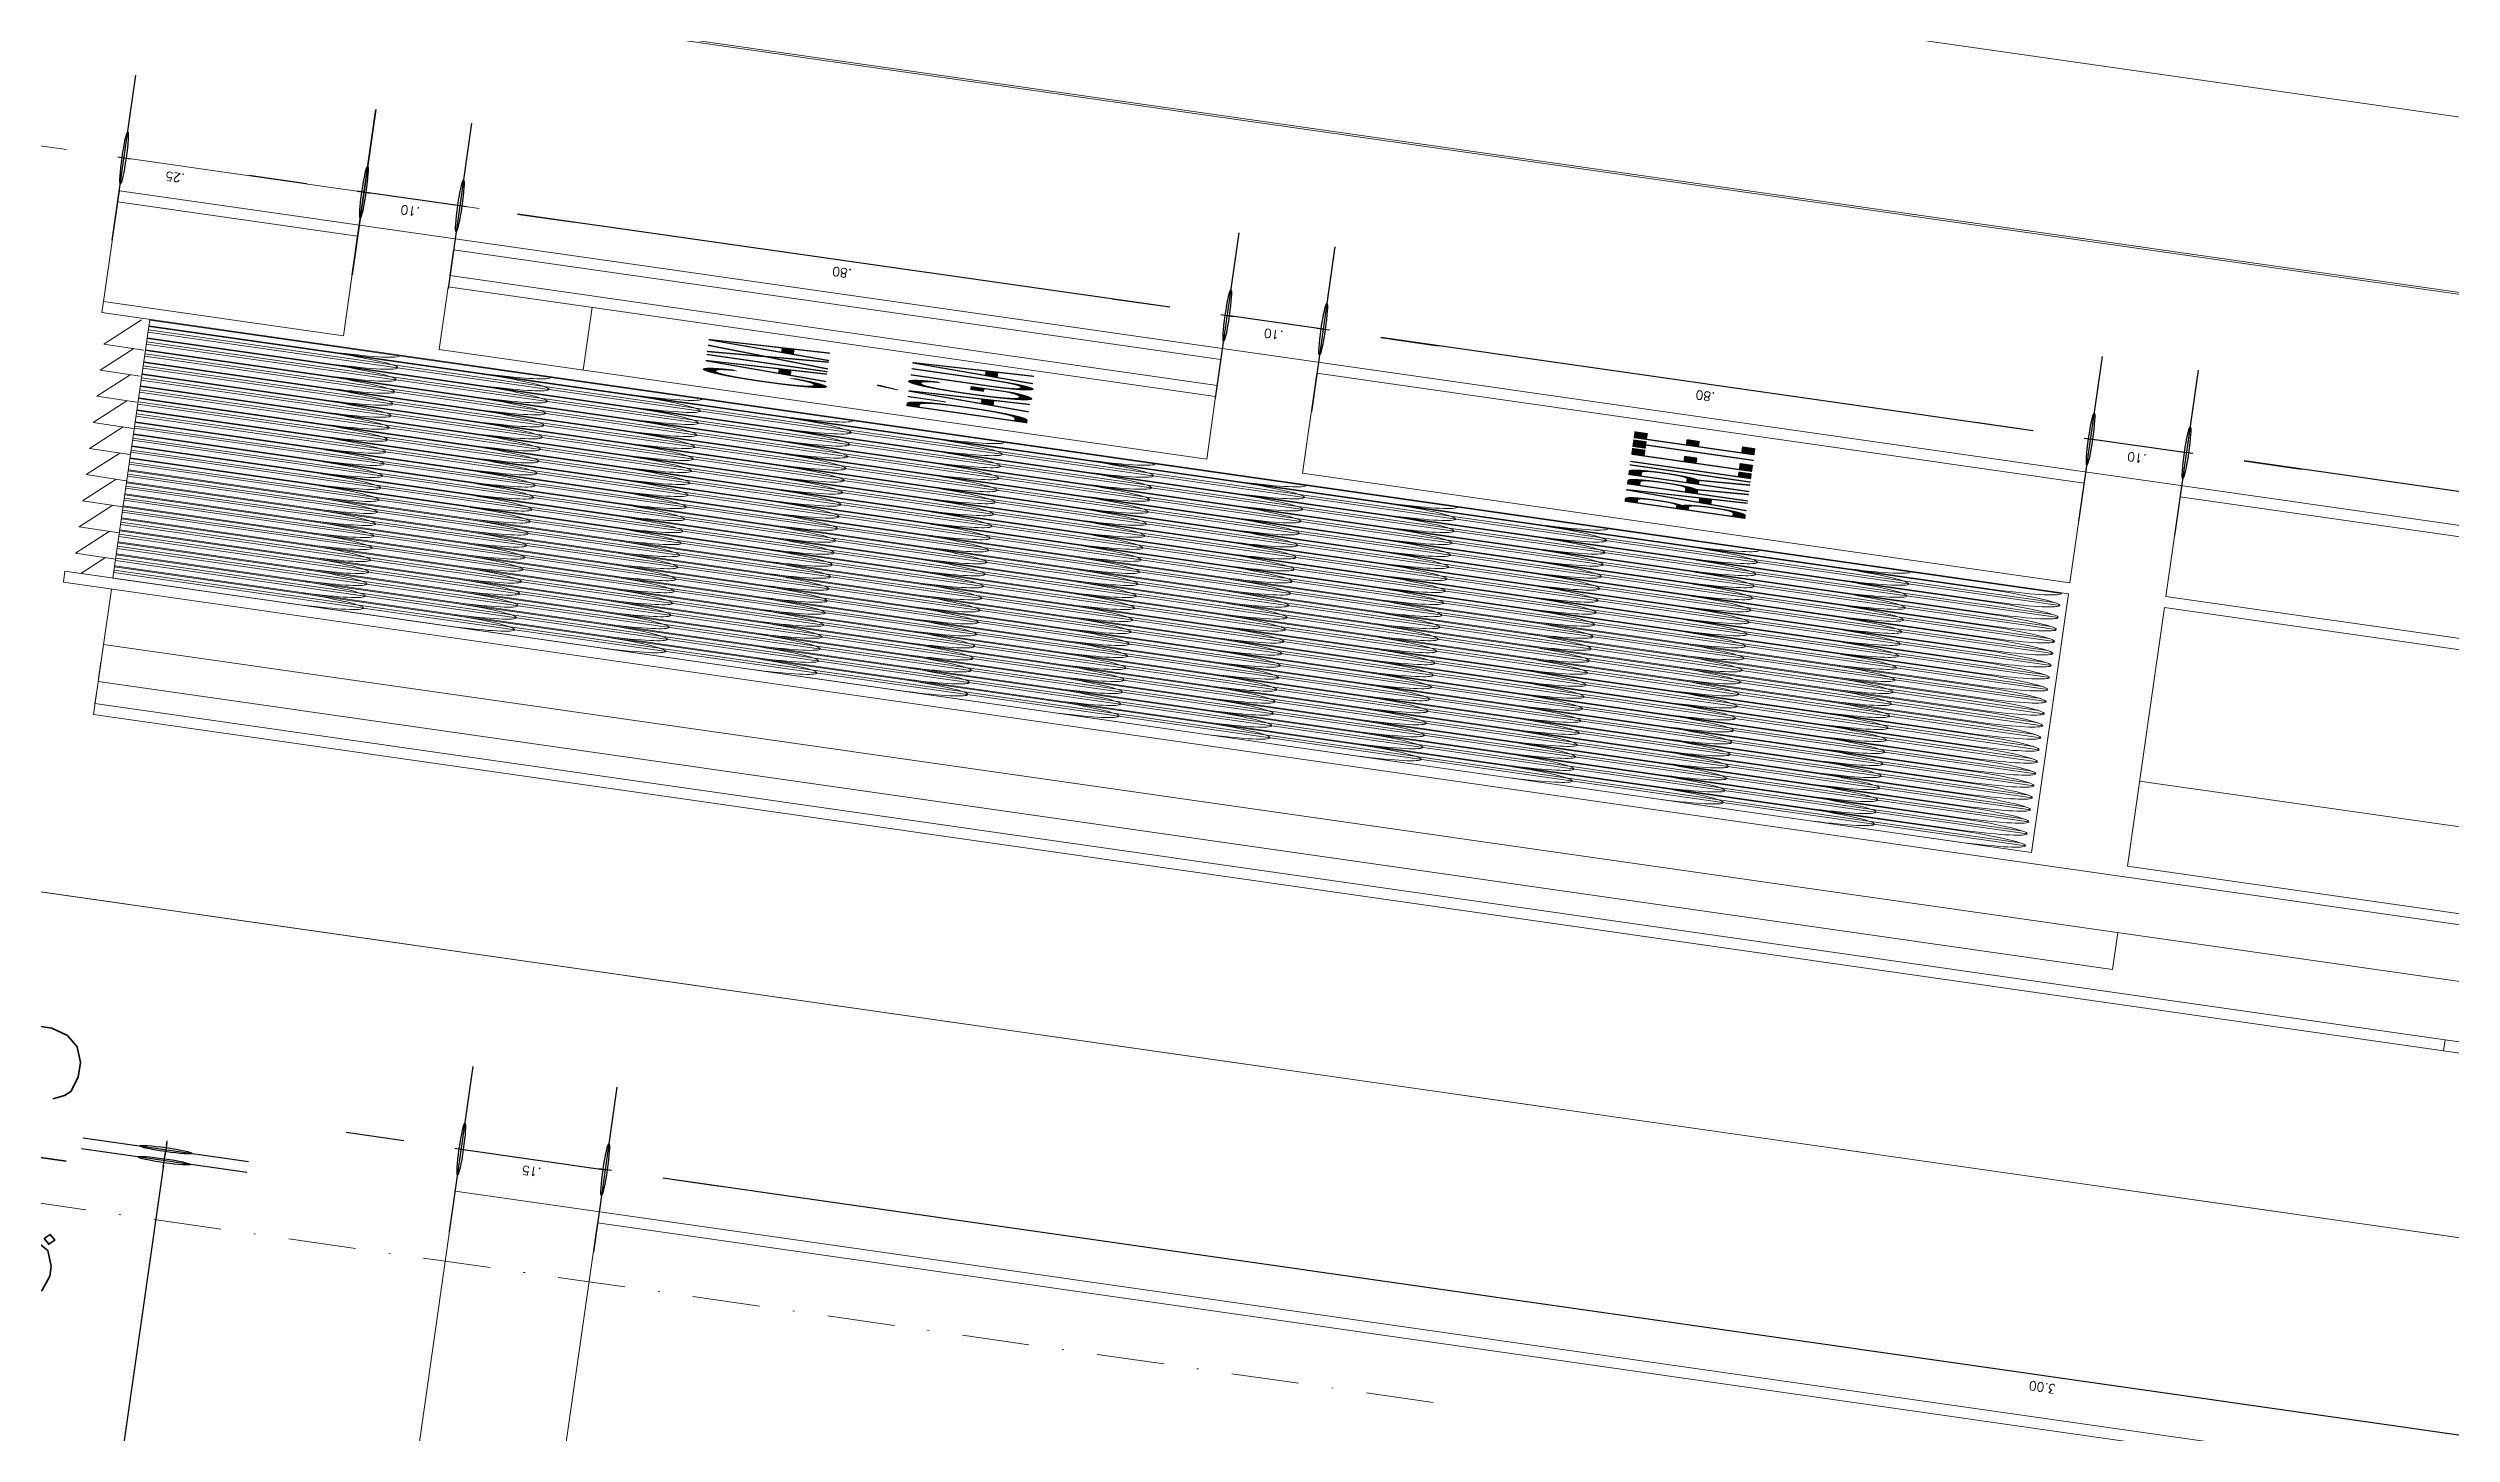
# Model space of a CAD drawing. Header units: millimetres. Extents: x -361192058 to 101130107379, y -14071650034 to 19218552450.
# Drawn here: x -136102.1 to -135954.7, y 40499.1 to 40584 of the extents above; entities that cross this region are included whole.
import ezdxf
from ezdxf.enums import TextEntityAlignment as Align

# ---------------------------------------------------------------- set-up
doc = ezdxf.new("R2010")
doc.units = ezdxf.units.MM
doc.header["$LTSCALE"] = 0.5
doc.linetypes.add('DASHDOT', pattern=[1, 0.5, -0.25, 0, -0.25])
doc.linetypes.add('HIDDEN2', pattern=[0.1875, 0.125, -0.0625])
for name, color, linetype in [('02', 2, 'Continuous'), ('COTAS', 7, 'Continuous'), ('DIVERSOS', 4, 'Continuous'), ('GR_PENA_FINA', 7, 'Continuous'), ('LINHAS PROJEÇÃO', 1, 'DASHDOT'), ('parede', 2, 'Continuous'), ('texto pequeno', 3, 'Continuous'), ('V5', 4, 'Continuous')]:
    doc.layers.add(name, color=color, linetype=linetype)
doc.styles.add('SANSSERIF', font='sas_____.pfb', dxfattribs={"height": 1})
doc.styles.get("Standard").update_dxf_attribs({"font": 'txt.shx', "height": 0.12})
doc.dimstyles.new('ESCALA50', dxfattribs={"dimtxt": 0.1, "dimasz": 0.06, "dimexe": 0.18, "dimexo": 0.06, "dimgap": 0.1, "dimtad": 1, "dimzin": 4, "dimdsep": 46, "dimtxsty": 'Standard', "dimblk1": 'BOLA', "dimblk2": 'BOLA', "dimsah": 1, "dimcen": -0.06, "dimse1": 1, "dimse2": 1, "dimclrd": 7, "dimclrt": 3, "dimadec": 0, "dimazin": 0, "dimtfac": 1, "dimtix": 1, "dimtmove": 0, "dimatfit": 3, "dimldrblk": 'BOLA', "dimfxl": 0, "dimtolj": 1, "dimtzin": 4, "dimarcsym": 0})

# ---------------------------------------------------------------- blocks, each defined once
blk = doc.blocks.new('BOLA')
for p, q in [((0, -1.43528948173695), (0, 1.435289481736959)), ((-1.435289481736952, 0), (1.435289481736952, 0))]:
    blk.add_line(p, q)
blk.add_circle((0, 3.552713678800501e-15), 0.452092417603822)
blk = doc.blocks.new('*D778')
at = {"layer": 'Defpoints', "color": 0, "transparency": 16777216}
for p in [(3914.988004322666, 2444.18795909239), (3914.98800432267, 2441.18795909239), (3915.705610886354, 2441.18795909239)]:
    blk.add_point(p, dxfattribs=at)
at = {"layer": 'DIVERSOS', "color": 7, "lineweight": -2, "transparency": 16777216}
blk.add_line((3915.705610886354, 2444.12795909239), (3915.705610886354, 2441.24795909239), dxfattribs=at)
at = {"layer": 'DIVERSOS', "color": 7, "lineweight": -2, "transparency": 16777216, "xscale": 0.06, "yscale": 0.06, "zscale": 0.06}
for p, rotation in [((3915.705610886354, 2444.18795909239), 90), ((3915.705610886354, 2441.18795909239), 270)]:
    blk.add_blockref('BOLA', p, dxfattribs=dict(at, rotation=rotation))
at = {"layer": 'DIVERSOS', "color": 3, "lineweight": 18, "transparency": 16777216, "insert": (3915.545610886354, 2442.68795909239), "char_height": 0.12, "attachment_point": 5, "rotation": 90}
blk.add_mtext('\\A1;3.00', dxfattribs=at)
blk = doc.blocks.new('*D779')
at = {"layer": 'Defpoints', "color": 0, "transparency": 16777216}
for p in [(3914.988004322667, 2444.33795909239), (3914.988004322666, 2444.18795909239), (3915.70561088635, 2444.18795909239)]:
    blk.add_point(p, dxfattribs=at)
at = {"layer": 'DIVERSOS', "color": 7, "lineweight": -2, "transparency": 16777216}
for p, q in [((3915.70561088635, 2444.39795909239), (3915.70561088635, 2444.45795909239)), ((3915.70561088635, 2444.33795909239), (3915.70561088635, 2444.18795909239)), ((3915.70561088635, 2444.12795909239), (3915.70561088635, 2444.06795909239))]:
    blk.add_line(p, q, dxfattribs=at)
at = {"layer": 'DIVERSOS', "color": 7, "lineweight": -2, "transparency": 16777216, "xscale": 0.06, "yscale": 0.06, "zscale": 0.06}
for p, rotation in [((3915.70561088635, 2444.33795909239), 270), ((3915.70561088635, 2444.18795909239), 90)]:
    blk.add_blockref('BOLA', p, dxfattribs=dict(at, rotation=rotation))
at = {"layer": 'DIVERSOS', "color": 3, "lineweight": 18, "transparency": 16777216, "insert": (3915.54561088635, 2444.26295909239), "char_height": 0.12, "attachment_point": 5, "rotation": 90}
blk.add_mtext('\\A1;.15', dxfattribs=at)
blk = doc.blocks.new('*D792')
at = {"layer": 'Defpoints', "color": 0, "transparency": 16777216}
for p in [(3908.288004322668, 2444.639718186702), (3908.288004322668, 2444.18795909239), (3914.988004322667, 2444.18795909239)]:
    blk.add_point(p, dxfattribs=at)
at = {"layer": 'DIVERSOS', "color": 7, "lineweight": -2, "transparency": 16777216}
blk.add_line((3914.928004322667, 2444.639718186702), (3908.348004322668, 2444.639718186702), dxfattribs=at)
at = {"layer": 'DIVERSOS', "color": 7, "lineweight": -2, "transparency": 16777216, "xscale": 0.06, "yscale": 0.06, "zscale": 0.06, "rotation": 180}
blk.add_blockref('BOLA', (3908.288004322668, 2444.639718186702), dxfattribs=at)
at = {"layer": 'DIVERSOS', "color": 7, "lineweight": -2, "transparency": 16777216, "xscale": 0.06, "yscale": 0.06, "zscale": 0.06}
blk.add_blockref('BOLA', (3914.988004322667, 2444.639718186702), dxfattribs=at)
at = {"layer": 'DIVERSOS', "color": 3, "lineweight": 18, "transparency": 16777216, "insert": (3911.638004322667, 2444.799718186702), "char_height": 0.12, "attachment_point": 5}
blk.add_mtext('\\A1;6.70', dxfattribs=at)
blk = doc.blocks.new('*D793')
at = {"layer": 'Defpoints', "color": 0, "transparency": 16777216}
for p in [(3915.138004322668, 2444.639718186704), (3914.988004322667, 2444.18795909239), (3915.138004322668, 2444.18795909239)]:
    blk.add_point(p, dxfattribs=at)
at = {"layer": 'DIVERSOS', "color": 7, "lineweight": -2, "transparency": 16777216}
for p, q in [((3914.928004322667, 2444.639718186704), (3914.868004322667, 2444.639718186704)), ((3914.988004322667, 2444.639718186704), (3915.138004322668, 2444.639718186704)), ((3915.198004322668, 2444.639718186704), (3915.258004322668, 2444.639718186704))]:
    blk.add_line(p, q, dxfattribs=at)
at = {"layer": 'DIVERSOS', "color": 7, "lineweight": -2, "transparency": 16777216, "xscale": 0.06, "yscale": 0.06, "zscale": 0.06}
blk.add_blockref('BOLA', (3914.988004322667, 2444.639718186704), dxfattribs=at)
at = {"layer": 'DIVERSOS', "color": 7, "lineweight": -2, "transparency": 16777216, "xscale": 0.06, "yscale": 0.06, "zscale": 0.06, "rotation": 180}
blk.add_blockref('BOLA', (3915.138004322668, 2444.639718186704), dxfattribs=at)
at = {"layer": 'DIVERSOS', "color": 3, "lineweight": 18, "transparency": 16777216, "insert": (3915.063004322667, 2444.799718186704), "char_height": 0.12, "attachment_point": 5}
blk.add_mtext('\\A1;.15', dxfattribs=at)
blk = doc.blocks.new('*D810')
at = {"layer": 'Defpoints', "color": 0, "transparency": 16777216}
for p in [(3927.6209156753, 2442.677257196187), (3928.216497814329, 2442.677257196187), (3927.620915675299, 2439.827257196187)]:
    blk.add_point(p, dxfattribs=at)
at = {"layer": 'DIVERSOS', "color": 7, "lineweight": -2, "transparency": 16777216}
blk.add_line((3928.216497814329, 2439.887257196187), (3928.216497814329, 2442.617257196187), dxfattribs=at)
at = {"layer": 'DIVERSOS', "color": 7, "lineweight": -2, "transparency": 16777216, "xscale": 0.06, "yscale": 0.06, "zscale": 0.06}
for p, rotation in [((3928.216497814329, 2442.677257196187), 90), ((3928.216497814329, 2439.827257196187), 270)]:
    blk.add_blockref('BOLA', p, dxfattribs=dict(at, rotation=rotation))
at = {"layer": 'DIVERSOS', "color": 3, "lineweight": 18, "transparency": 16777216, "insert": (3928.056497814329, 2441.252257196188), "char_height": 0.12, "attachment_point": 5, "rotation": 90}
blk.add_mtext('\\A1;2.85', dxfattribs=at)
blk = doc.blocks.new('*D811')
at = {"layer": 'Defpoints', "color": 0, "transparency": 16777216}
for p in [(3927.620915675299, 2442.777257196187), (3928.216497814329, 2442.777257196187), (3927.620915675299, 2442.677257196187)]:
    blk.add_point(p, dxfattribs=at)
at = {"layer": 'DIVERSOS', "color": 7, "lineweight": -2, "transparency": 16777216}
for p, q in [((3928.216497814329, 2442.837257196187), (3928.216497814329, 2442.897257196187)), ((3928.216497814329, 2442.677257196187), (3928.216497814329, 2442.777257196187)), ((3928.216497814329, 2442.617257196187), (3928.216497814329, 2442.557257196187))]:
    blk.add_line(p, q, dxfattribs=at)
at = {"layer": 'DIVERSOS', "color": 7, "lineweight": -2, "transparency": 16777216, "xscale": 0.06, "yscale": 0.06, "zscale": 0.06}
for p, rotation in [((3928.216497814329, 2442.777257196187), 270), ((3928.216497814329, 2442.677257196187), 90)]:
    blk.add_blockref('BOLA', p, dxfattribs=dict(at, rotation=rotation))
at = {"layer": 'DIVERSOS', "color": 3, "lineweight": 18, "transparency": 16777216, "insert": (3928.056497814329, 2442.727257196188), "char_height": 0.12, "attachment_point": 5, "rotation": 90}
blk.add_mtext('\\A1;.10', dxfattribs=at)
blk = doc.blocks.new('*D812')
at = {"layer": 'Defpoints', "color": 0, "transparency": 16777216}
for p in [(3927.620915675299, 2443.577257196187), (3928.216497814329, 2443.577257196187), (3927.620915675299, 2442.777257196187)]:
    blk.add_point(p, dxfattribs=at)
at = {"layer": 'DIVERSOS', "color": 7, "lineweight": -2, "transparency": 16777216}
blk.add_line((3928.216497814329, 2442.837257196187), (3928.216497814329, 2443.517257196187), dxfattribs=at)
at = {"layer": 'DIVERSOS', "color": 7, "lineweight": -2, "transparency": 16777216, "xscale": 0.06, "yscale": 0.06, "zscale": 0.06}
for p, rotation in [((3928.216497814329, 2443.577257196187), 90), ((3928.216497814329, 2442.777257196187), 270)]:
    blk.add_blockref('BOLA', p, dxfattribs=dict(at, rotation=rotation))
at = {"layer": 'DIVERSOS', "color": 3, "lineweight": 18, "transparency": 16777216, "insert": (3928.056497814329, 2443.177257196187), "char_height": 0.12, "attachment_point": 5, "rotation": 90}
blk.add_mtext('\\A1;.80', dxfattribs=at)
blk = doc.blocks.new('*D813')
at = {"layer": 'Defpoints', "color": 0, "transparency": 16777216}
for p in [(3927.620915675299, 2443.677257196186), (3928.216497814329, 2443.677257196186), (3927.620915675299, 2443.577257196187)]:
    blk.add_point(p, dxfattribs=at)
at = {"layer": 'DIVERSOS', "color": 7, "lineweight": -2, "transparency": 16777216}
for p, q in [((3928.216497814329, 2443.737257196186), (3928.216497814329, 2443.797257196186)), ((3928.216497814329, 2443.577257196187), (3928.216497814329, 2443.677257196186)), ((3928.216497814329, 2443.517257196187), (3928.216497814329, 2443.457257196187))]:
    blk.add_line(p, q, dxfattribs=at)
at = {"layer": 'DIVERSOS', "color": 7, "lineweight": -2, "transparency": 16777216, "xscale": 0.06, "yscale": 0.06, "zscale": 0.06}
for p, rotation in [((3928.216497814329, 2443.677257196186), 270), ((3928.216497814329, 2443.577257196187), 90)]:
    blk.add_blockref('BOLA', p, dxfattribs=dict(at, rotation=rotation))
at = {"layer": 'DIVERSOS', "color": 3, "lineweight": 18, "transparency": 16777216, "insert": (3928.056497814329, 2443.627257196187), "char_height": 0.12, "attachment_point": 5, "rotation": 90}
blk.add_mtext('\\A1;.10', dxfattribs=at)
blk = doc.blocks.new('*D814')
at = {"layer": 'Defpoints', "color": 0, "transparency": 16777216}
for p in [(3927.620915675299, 2444.477257196187), (3928.216497814329, 2444.477257196187), (3927.620915675299, 2443.677257196186)]:
    blk.add_point(p, dxfattribs=at)
at = {"layer": 'DIVERSOS', "color": 7, "lineweight": -2, "transparency": 16777216}
blk.add_line((3928.216497814329, 2443.737257196186), (3928.216497814329, 2444.417257196187), dxfattribs=at)
at = {"layer": 'DIVERSOS', "color": 7, "lineweight": -2, "transparency": 16777216, "xscale": 0.06, "yscale": 0.06, "zscale": 0.06}
for p, rotation in [((3928.216497814329, 2444.477257196187), 90), ((3928.216497814329, 2443.677257196186), 270)]:
    blk.add_blockref('BOLA', p, dxfattribs=dict(at, rotation=rotation))
at = {"layer": 'DIVERSOS', "color": 3, "lineweight": 18, "transparency": 16777216, "insert": (3928.056497814329, 2444.077257196187), "char_height": 0.12, "attachment_point": 5, "rotation": 90}
blk.add_mtext('\\A1;.80', dxfattribs=at)
blk = doc.blocks.new('*D815')
at = {"layer": 'Defpoints', "color": 0, "transparency": 16777216}
for p in [(3927.620915675299, 2444.577257196187), (3928.216497814329, 2444.577257196187), (3927.620915675299, 2444.477257196187)]:
    blk.add_point(p, dxfattribs=at)
at = {"layer": 'DIVERSOS', "color": 7, "lineweight": -2, "transparency": 16777216}
for p, q in [((3928.216497814329, 2444.637257196187), (3928.216497814329, 2444.697257196187)), ((3928.216497814329, 2444.477257196187), (3928.216497814329, 2444.577257196187)), ((3928.216497814329, 2444.417257196187), (3928.216497814329, 2444.357257196187))]:
    blk.add_line(p, q, dxfattribs=at)
at = {"layer": 'DIVERSOS', "color": 7, "lineweight": -2, "transparency": 16777216, "xscale": 0.06, "yscale": 0.06, "zscale": 0.06}
for p, rotation in [((3928.216497814329, 2444.577257196187), 270), ((3928.216497814329, 2444.477257196187), 90)]:
    blk.add_blockref('BOLA', p, dxfattribs=dict(at, rotation=rotation))
at = {"layer": 'DIVERSOS', "color": 3, "lineweight": 18, "transparency": 16777216, "insert": (3928.056497814329, 2444.527257196187), "char_height": 0.12, "attachment_point": 5, "rotation": 90}
blk.add_mtext('\\A1;.10', dxfattribs=at)
blk = doc.blocks.new('APROVADO QUADRA 21.2 MBVII')
at = {"layer": '02', "color": 0, "linetype": 'HIDDEN2', "lineweight": 18}
blk.add_line((3920.9209156753, 2444.777257196188), (3921.7209156753, 2444.777257196188), dxfattribs=at)
at = {"layer": '02', "color": 8, "lineweight": 18}
for p, q in [((3921.2209156753, 2442.677257196187), (3921.2209156753, 2444.777257196187)), ((3921.7209156753, 2444.777257196188), (3921.7209156753, 2439.837257196187)), ((3921.7209156753, 2442.677257196187), (3921.2209156753, 2442.677257196187))]:
    blk.add_line(p, q, dxfattribs=at)
at = {"layer": '02', "lineweight": 18}
for points in [[(3918.319162526765, 2446.663252413573), (3904.480583751472, 2446.663252413573), (3904.480583751472, 2412.846388012762), (3918.319162526765, 2412.846388012762)], [(3918.319162526765, 2446.635061513176), (3930.836687615971, 2446.635061513176), (3930.836687615971, 2437.462682225809), (3918.319162526765, 2437.462682225809)], [(3950.945031361459, 2446.635061513176), (3930.860892071287, 2446.635061513176), (3930.860892071287, 2426.763765682708), (3950.945031361459, 2426.763765682708)]]:
    blk.add_lwpolyline(points, close=True, dxfattribs=at)
at = {"layer": 'COTAS', "lineweight": 18}
for p, q in [((3926.270915675299, 2444.827257196187), (3927.620915675299, 2444.827257196187)), ((3920.7709156753, 2444.777257196187), (3922.470915675299, 2444.777257196187)), ((3920.7709156753, 2442.327257196187), (3920.7709156753, 2444.777257196188)), ((3920.9209156753, 2442.327257196187), (3920.9209156753, 2444.777257196188)), ((3922.620915675299, 2444.777257196187), (3926.120915675299, 2444.777257196188))]:
    blk.add_line(p, q, dxfattribs=at)
at = {"layer": 'DIVERSOS', "color": 7, "lineweight": 18}
for p, q in [((3928.216497814329, 2444.887257196187), (3928.216497814329, 2444.947257196187)), ((3928.216497814329, 2444.577257196187), (3928.216497814329, 2444.827257196187)), ((3928.216497814329, 2444.517257196187), (3928.216497814329, 2444.457257196187))]:
    blk.add_line(p, q, dxfattribs=at)
at = {"layer": 'DIVERSOS', "lineweight": 18}
for p, q in [((3922.697120344264, 2442.78439706979), (3922.697120344264, 2444.777257196187)), ((3922.727120344264, 2442.790432034234), (3922.727120344265, 2444.777257196188)), ((3922.859690304713, 2442.78439706979), (3922.859690304713, 2444.777257196187)), ((3922.889690304713, 2442.790432034234), (3922.889690304713, 2444.777257196188)), ((3923.02226026516, 2442.78439706979), (3923.022260265161, 2444.777257196187)), ((3923.05226026516, 2442.790432034234), (3923.052260265161, 2444.777257196188)), ((3923.184830225608, 2442.78439706979), (3923.184830225609, 2444.777257196187)), ((3923.214830225608, 2442.790432034234), (3923.214830225609, 2444.777257196188)), ((3923.347400186056, 2442.78439706979), (3923.347400186057, 2444.777257196187)), ((3923.377400186057, 2442.790432034234), (3923.377400186057, 2444.777257196188)), ((3923.509970146504, 2442.78439706979), (3923.509970146505, 2444.777257196187)), ((3923.539970146504, 2442.790432034234), (3923.539970146505, 2444.777257196188)), ((3923.672540106953, 2442.78439706979), (3923.672540106953, 2444.777257196187)), ((3923.702540106952, 2442.790432034234), (3923.702540106952, 2444.777257196188)), ((3923.8351100674, 2442.78439706979), (3923.835110067401, 2444.777257196187)), ((3923.865110067401, 2442.790432034234), (3923.865110067401, 2444.777257196188)), ((3923.997680027848, 2442.78439706979), (3923.997680027848, 2444.777257196187)), ((3924.027680027848, 2442.790432034234), (3924.027680027849, 2444.777257196188)), ((3924.160249988297, 2442.78439706979), (3924.160249988297, 2444.777257196187)), ((3924.190249988296, 2442.790432034234), (3924.190249988297, 2444.777257196188)), ((3924.322819948744, 2442.78439706979), (3924.322819948744, 2444.777257196188)), ((3924.352819948744, 2442.790432034234), (3924.352819948745, 2444.777257196188)), ((3924.485389909192, 2442.78439706979), (3924.485389909193, 2444.777257196188)), ((3924.515389909192, 2442.790432034234), (3924.515389909192, 2444.777257196188)), ((3924.64795986964, 2442.78439706979), (3924.647959869641, 2444.777257196188)), ((3924.67795986964, 2442.790432034234), (3924.67795986964, 2444.777257196188)), ((3924.811951333612, 2442.784397069763), (3924.811951333612, 2444.777257196188)), ((3924.841951333612, 2442.790432034208), (3924.841951333612, 2444.777257196188)), ((3924.97452129406, 2442.784397069763), (3924.97452129406, 2444.777257196188)), ((3925.00452129406, 2442.790432034208), (3925.00452129406, 2444.777257196188)), ((3925.137091254508, 2442.784397069763), (3925.137091254508, 2444.777257196188)), ((3925.167091254508, 2442.790432034208), (3925.167091254508, 2444.777257196188)), ((3925.299661214956, 2442.784397069763), (3925.299661214956, 2444.777257196188)), ((3925.329661214956, 2442.790432034208), (3925.329661214956, 2444.777257196188)), ((3925.462231175404, 2442.784397069763), (3925.462231175404, 2444.777257196188)), ((3925.492231175404, 2442.790432034208), (3925.492231175404, 2444.777257196188)), ((3925.624801135852, 2442.784397069763), (3925.624801135852, 2444.777257196188)), ((3925.654801135852, 2442.790432034208), (3925.654801135852, 2444.777257196188)), ((3925.787371096299, 2442.784397069763), (3925.787371096299, 2444.777257196188)), ((3925.8173710963, 2442.790432034208), (3925.8173710963, 2444.777257196188)), ((3925.949941056748, 2442.784397069763), (3925.949941056748, 2444.777257196188)), ((3925.979941056748, 2442.790432034208), (3925.979941056748, 2444.777257196188)), ((3926.112511017196, 2442.784397069763), (3926.112511017196, 2444.777257196188)), ((3927.120915675299, 2444.327257196187), (3926.270915675299, 2444.327257196187)), ((3923.7709156753, 2442.677257196187), (3923.7709156753, 2439.847257196187))]:
    blk.add_line(p, q, dxfattribs=at)
at = {"layer": 'GR_PENA_FINA', "lineweight": 18}
blk.add_lwpolyline([(3933.189164785019, 2445.731969766325), (3949.07982474079, 2445.736694221705), (3949.078362615502, 2429.53211798027), (3933.189164785019, 2429.503002749845)], close=True, dxfattribs=at)
at = {"layer": 'LINHAS PROJEÇÃO', "lineweight": 18}
blk.add_line((3914.188004322667, 2445.343623908897), (3914.188004322667, 2443.280562349991), dxfattribs=at)
at = {"layer": 'parede', "lineweight": 18}
for p, q in [((3922.620915675299, 2444.827257196187), (3922.470915675299, 2444.827257196187)), ((3922.470915675299, 2444.827257196187), (3922.4709156753, 2439.837257196187)), ((3922.620915675299, 2444.827257196187), (3922.620915675299, 2442.777257196187)), ((3926.120915675298, 2444.827257196187), (3926.120915675299, 2442.777257196187)), ((3926.270915675299, 2444.827257196187), (3926.120915675298, 2444.827257196187)), ((3926.270915675299, 2444.577257196187), (3926.270915675299, 2444.827257196187)), ((3927.620915675299, 2444.577257196187), (3927.620915675299, 2444.827257196187)), ((3927.7709156753, 2444.827257196187), (3927.620915675299, 2444.827257196187)), ((3927.7709156753, 2439.827257196187), (3927.7709156753, 2444.827257196187)), ((3927.620915675299, 2444.577257196187), (3926.270915675299, 2444.577257196187)), ((3927.1209156753, 2444.477257196187), (3926.2709156753, 2444.477257196187)), ((3926.2709156753, 2444.477257196187), (3926.2709156753, 2443.677257196186)), ((3927.1209156753, 2443.677257196186), (3927.1209156753, 2444.477257196187)), ((3927.620915675299, 2444.477257196187), (3927.2709156753, 2444.477257196187)), ((3927.2709156753, 2443.677257196186), (3927.2709156753, 2444.477257196187)), ((3927.620915675299, 2443.677257196186), (3927.620915675299, 2444.477257196187)), ((3908.138004322667, 2444.33795909239), (3915.138004322667, 2444.33795909239)), ((3915.138004322667, 2444.33795909239), (3915.138004322667, 2419.33795909239)), ((3908.288004322668, 2444.18795909239), (3914.988004322667, 2444.18795909239)), ((3914.988004322667, 2444.18795909239), (3914.988004322667, 2441.18795909239)), ((3927.1209156753, 2443.677257196186), (3926.2709156753, 2443.677257196186)), ((3927.620915675299, 2443.677257196186), (3927.2709156753, 2443.677257196186)), ((3927.620915675299, 2443.577257196187), (3926.2709156753, 2443.577257196187)), ((3926.2709156753, 2443.577257196187), (3926.270915675299, 2442.777257196187)), ((3927.620915675299, 2442.777257196187), (3927.620915675299, 2443.577257196187)), ((3926.120915675299, 2442.777257196187), (3922.620915675299, 2442.777257196187)), ((3927.620915675299, 2442.777257196187), (3926.2709156753, 2442.777257196187)), ((3924.67091567533, 2442.677257196187), (3922.620915675299, 2442.677257196187)), ((3922.620915675299, 2442.677257196187), (3922.620915675299, 2439.847257196187)), ((3926.120915675299, 2442.677257196187), (3924.67091567533, 2442.677257196187)), ((3926.120915675299, 2442.677257196187), (3926.120915675299, 2439.827257196188)), ((3927.620915675299, 2442.677257196187), (3926.2709156753, 2442.677257196187)), ((3926.270915675299, 2442.677257196187), (3926.2709156753, 2439.827257196188)), ((3927.620915675299, 2439.827257196187), (3927.620915675299, 2442.677257196187)), ((3920.7709156753, 2442.327257196187), (3920.7709156753, 2439.837257196187)), ((3920.9209156753, 2442.327257196187), (3920.7709156753, 2442.327257196187)), ((3920.9209156753, 2442.327257196187), (3920.9209156753, 2439.837257196187))]:
    blk.add_line(p, q, dxfattribs=at)
at = {"layer": 'V5', "lineweight": 18}
for p, q in [((3922.620915675301, 2444.777257196188), (3922.620915675299, 2442.847421047676)), ((3922.773325013221, 2444.777257196188), (3922.77332501322, 2442.847421047627)), ((3922.783485635724, 2444.777257196188), (3922.783485635723, 2442.847421047626)), ((3922.935894973669, 2444.777257196188), (3922.935894973668, 2442.847421047627)), ((3922.946055596197, 2444.777257196188), (3922.946055596196, 2442.847421047674)), ((3923.098464934117, 2444.777257196188), (3923.098464934115, 2442.847421047625)), ((3923.108625556645, 2444.777257196188), (3923.108625556643, 2442.847421047676)), ((3923.261034894565, 2444.777257196188), (3923.261034894564, 2442.847421047625)), ((3923.271195517093, 2444.777257196188), (3923.271195517092, 2442.847421047676)), ((3923.423604855013, 2444.777257196188), (3923.423604855012, 2442.847421047627)), ((3923.433765477515, 2444.777257196188), (3923.433765477515, 2442.847421047626)), ((3923.586174815461, 2444.777257196188), (3923.58617481546, 2442.847421047627)), ((3923.596335437989, 2444.777257196188), (3923.596335437987, 2442.847421047674)), ((3923.748744775909, 2444.777257196188), (3923.748744775908, 2442.847421047625)), ((3923.758905398437, 2444.777257196188), (3923.758905398436, 2442.847421047676)), ((3923.911314736357, 2444.777257196188), (3923.911314736356, 2442.847421047625)), ((3923.921475358885, 2444.777257196188), (3923.921475358883, 2442.847421047676)), ((3924.073884696805, 2444.777257196188), (3924.073884696804, 2442.847421047627)), ((3924.084045319308, 2444.777257196188), (3924.084045319307, 2442.847421047626)), ((3924.236454657253, 2444.777257196188), (3924.236454657252, 2442.847421047627)), ((3924.246615279781, 2444.777257196188), (3924.24661527978, 2442.847421047674)), ((3924.399024617701, 2444.777257196188), (3924.399024617699, 2442.847421047625)), ((3924.409185240229, 2444.777257196188), (3924.409185240227, 2442.847421047676)), ((3924.561594578149, 2444.777257196188), (3924.561594578147, 2442.847421047625)), ((3924.571755200677, 2444.777257196188), (3924.571755200675, 2442.847421047676)), ((3924.724164538597, 2444.777257196188), (3924.724164538596, 2442.847421047627)), ((3924.735746664649, 2444.777257196188), (3924.735746664647, 2442.84742104765)), ((3924.888156002568, 2444.777257196188), (3924.888156002567, 2442.8474210476)), ((3924.898316625071, 2444.777257196188), (3924.89831662507, 2442.847421047599)), ((3925.050725963017, 2444.777257196188), (3925.050725963016, 2442.8474210476)), ((3925.060886585545, 2444.777257196188), (3925.060886585543, 2442.847421047648)), ((3925.213295923464, 2444.777257196188), (3925.213295923463, 2442.847421047599)), ((3925.223456545993, 2444.777257196188), (3925.223456545991, 2442.84742104765)), ((3925.375865883913, 2444.777257196188), (3925.375865883912, 2442.847421047599)), ((3925.38602650644, 2444.777257196188), (3925.386026506439, 2442.84742104765)), ((3925.53843584436, 2444.777257196188), (3925.538435844359, 2442.8474210476)), ((3925.548596466863, 2444.777257196188), (3925.548596466862, 2442.847421047599)), ((3925.701005804809, 2444.777257196188), (3925.701005804807, 2442.8474210476)), ((3925.711166427337, 2444.777257196188), (3925.711166427335, 2442.847421047648)), ((3925.863575765256, 2444.777257196188), (3925.863575765255, 2442.847421047599)), ((3925.873736387784, 2444.777257196188), (3925.873736387783, 2442.84742104765)), ((3926.026145725705, 2444.777257196188), (3926.026145725703, 2442.847421047599)), ((3926.036306348232, 2444.777257196188), (3926.036306348231, 2442.84742104765))]:
    blk.add_line(p, q, dxfattribs=at)
for points in [[(3922.620915675301, 2444.810637265467), (3922.878705976704, 2444.787715935157)], [(3922.877776053119, 2444.777257196187), (3922.881495792914, 2444.819092152095), (3923.231863548647, 2444.787939331312)], [(3923.230933625063, 2444.777480592342), (3923.234653364858, 2444.81931554825), (3923.585021120591, 2444.788162727467)], [(3923.584091197006, 2444.777703988497), (3923.587810936801, 2444.819538944405), (3923.938178692534, 2444.788386123622)], [(3923.93724876895, 2444.777927384652), (3923.940968508744, 2444.81976234056), (3924.291336264477, 2444.788609519777)], [(3924.290406340893, 2444.778150780807), (3924.294126080688, 2444.819985736715), (3924.64449383642, 2444.788832915931)], [(3924.643563912836, 2444.778374176962), (3924.647283652631, 2444.82020913287), (3924.997651408364, 2444.789056312086)], [(3924.996721484779, 2444.778597573117), (3925.000441224574, 2444.820432529025), (3925.350808980308, 2444.789279708241)], [(3925.349879056723, 2444.778820969272), (3925.353598796518, 2444.82065592518), (3925.703966552251, 2444.789503104396)], [(3925.703036628666, 2444.779044365426), (3925.706756368461, 2444.820879321334), (3926.101894725852, 2444.785745738888)]]:
    blk.add_lwpolyline(points, dxfattribs=at)
for centre, start, end in [((3922.697120344238, 2444.5944800286), 190.8160775977963, 349.1839224021771), ((3922.859690304686, 2444.5944800286), 190.8160775978229, 349.1839224022037), ((3923.022260265134, 2444.5944800286), 190.8160775977963, 349.1839224021771), ((3923.184830225582, 2444.5944800286), 190.8160775978229, 349.1839224022037), ((3923.34740018603, 2444.5944800286), 190.8160775977963, 349.1839224021771), ((3923.509970146478, 2444.5944800286), 190.8160775978229, 349.1839224022037), ((3923.672540106926, 2444.5944800286), 190.8160775977963, 349.1839224021771), ((3923.835110067374, 2444.5944800286), 190.8160775978229, 349.1839224022037), ((3923.997680027822, 2444.5944800286), 190.8160775977963, 349.1839224021771), ((3924.16024998827, 2444.5944800286), 190.8160775978229, 349.1839224022037), ((3924.322819948718, 2444.5944800286), 190.8160775977963, 349.1839224021771), ((3924.485389909166, 2444.5944800286), 190.8160775978229, 349.1839224022037), ((3924.647959869614, 2444.5944800286), 190.8160775977963, 349.1839224021771), ((3924.811951333586, 2444.594480028572), 190.8160775977963, 349.1839224021771), ((3924.974521294034, 2444.594480028572), 190.8160775978229, 349.1839224022037), ((3925.137091254482, 2444.594480028572), 190.8160775977963, 349.1839224021771), ((3925.29966121493, 2444.594480028572), 190.8160775978229, 349.1839224022037), ((3925.462231175377, 2444.594480028572), 190.8160775977963, 349.1839224021771), ((3925.624801135826, 2444.594480028572), 190.8160775978229, 349.1839224022037), ((3925.787371096273, 2444.594480028572), 190.8160775977963, 349.1839224021771), ((3925.949941056721, 2444.594480028572), 190.8160775978229, 349.1839224022037), ((3926.112511017169, 2444.594480028572), 190.8160775977963, 270.0000000196455), ((3922.697120344241, 2444.436980028599), 190.8160775977963, 349.1839224021771), ((3922.859690304689, 2444.436980028599), 190.8160775978229, 349.1839224022037), ((3923.022260265137, 2444.436980028599), 190.8160775977963, 349.1839224021771), ((3923.184830225585, 2444.436980028599), 190.8160775978229, 349.1839224022037), ((3923.347400186032, 2444.436980028599), 190.8160775977963, 349.1839224021771), ((3923.509970146481, 2444.436980028599), 190.8160775978229, 349.1839224022037), ((3923.672540106928, 2444.436980028599), 190.8160775977963, 349.1839224021771), ((3923.835110067376, 2444.436980028599), 190.8160775978229, 349.1839224022037), ((3923.997680027825, 2444.436980028599), 190.8160775977963, 349.1839224021771), ((3924.160249988272, 2444.436980028599), 190.8160775978229, 349.1839224022037), ((3924.32281994872, 2444.436980028599), 190.8160775977963, 349.1839224021771), ((3924.485389909169, 2444.436980028599), 190.8160775978229, 349.1839224022037), ((3924.647959869616, 2444.436980028599), 190.8160775977963, 349.1839224021771), ((3924.811951333588, 2444.436980028572), 190.8160775977963, 349.1839224021771), ((3924.974521294036, 2444.436980028572), 190.8160775978229, 349.1839224022037), ((3925.137091254484, 2444.436980028572), 190.8160775977963, 349.1839224021771), ((3925.299661214932, 2444.436980028572), 190.8160775978229, 349.1839224022037), ((3925.46223117538, 2444.436980028572), 190.8160775977963, 349.1839224021771), ((3925.624801135828, 2444.436980028572), 190.8160775978229, 349.1839224022037), ((3925.787371096276, 2444.436980028572), 190.8160775977963, 349.1839224021771), ((3925.949941056724, 2444.436980028572), 190.8160775978229, 349.1839224022037), ((3926.112511017172, 2444.436980028572), 190.8160775977963, 270.0000000179519), ((3922.697120344243, 2444.279480028599), 190.8160775977963, 349.1839224021771), ((3922.859690304691, 2444.279480028599), 190.8160775978229, 349.1839224022037), ((3923.022260265139, 2444.279480028599), 190.8160775977963, 349.1839224021771), ((3923.184830225587, 2444.279480028599), 190.8160775978229, 349.1839224022037), ((3923.347400186035, 2444.279480028599), 190.8160775977963, 349.1839224021771), ((3923.509970146483, 2444.279480028599), 190.8160775978229, 349.1839224022037), ((3923.672540106931, 2444.279480028599), 190.8160775977963, 349.1839224021771), ((3923.835110067379, 2444.279480028599), 190.8160775978229, 349.1839224022037), ((3923.997680027826, 2444.279480028599), 190.8160775977963, 349.1839224021771), ((3924.160249988275, 2444.279480028599), 190.8160775978229, 349.1839224022037), ((3924.322819948723, 2444.279480028599), 190.8160775977963, 349.1839224021771), ((3924.48538990917, 2444.279480028599), 190.8160775978229, 349.1839224022037), ((3924.647959869619, 2444.279480028599), 190.8160775977963, 349.1839224021771), ((3924.811951333591, 2444.279480028572), 190.8160775977963, 349.1839224021771), ((3924.974521294039, 2444.279480028572), 190.8160775978229, 349.1839224022037), ((3925.137091254486, 2444.279480028572), 190.8160775977963, 349.1839224021771), ((3925.299661214935, 2444.279480028572), 190.8160775978229, 349.1839224022037), ((3925.462231175382, 2444.279480028572), 190.8160775977963, 349.1839224021771), ((3925.62480113583, 2444.279480028572), 190.8160775978229, 349.1839224022037), ((3925.787371096278, 2444.279480028572), 190.8160775977963, 349.1839224021771), ((3925.949941056726, 2444.279480028572), 190.8160775978229, 349.1839224022037), ((3926.112511017174, 2444.279480028572), 190.8160775977963, 270.000000016102), ((3922.697120344245, 2444.121980028599), 190.8160775977963, 349.1839224021771), ((3922.859690304694, 2444.121980028599), 190.8160775978229, 349.1839224022037), ((3923.022260265141, 2444.121980028599), 190.8160775977963, 349.1839224021771), ((3923.184830225589, 2444.121980028599), 190.8160775978229, 349.1839224022037), ((3923.347400186037, 2444.121980028599), 190.8160775977963, 349.1839224021771), ((3923.509970146485, 2444.121980028599), 190.8160775978229, 349.1839224022037), ((3923.672540106933, 2444.121980028599), 190.8160775977963, 349.1839224021771), ((3923.835110067381, 2444.121980028599), 190.8160775978229, 349.1839224022037), ((3923.997680027829, 2444.121980028599), 190.8160775977963, 349.1839224021771), ((3924.160249988277, 2444.121980028599), 190.8160775978229, 349.1839224022037), ((3924.322819948725, 2444.121980028599), 190.8160775977963, 349.1839224021771), ((3924.485389909173, 2444.121980028599), 190.8160775978229, 349.1839224022037), ((3924.647959869621, 2444.121980028599), 190.8160775977963, 349.1839224021771), ((3924.811951333593, 2444.121980028573), 190.8160775977963, 349.1839224021771), ((3924.974521294041, 2444.121980028573), 190.8160775978229, 349.1839224022037), ((3925.137091254489, 2444.121980028573), 190.8160775977963, 349.1839224021771), ((3925.299661214937, 2444.121980028573), 190.8160775978229, 349.1839224022037), ((3925.462231175385, 2444.121980028573), 190.8160775977963, 349.1839224021771), ((3925.624801135833, 2444.121980028573), 190.8160775978229, 349.1839224022037), ((3925.78737109628, 2444.121980028573), 190.8160775977963, 349.1839224021771), ((3925.949941056729, 2444.121980028573), 190.8160775978229, 349.1839224022037), ((3926.112511017177, 2444.121980028573), 190.8160775977963, 270.0000000142782), ((3922.697120344248, 2443.964480028599), 190.8160775977963, 349.1839224021771), ((3922.859690304696, 2443.964480028599), 190.8160775978229, 349.1839224022037), ((3923.022260265144, 2443.964480028599), 190.8160775977963, 349.1839224021771), ((3923.184830225592, 2443.964480028599), 190.8160775978229, 349.1839224022037), ((3923.34740018604, 2443.964480028599), 190.8160775977963, 349.1839224021771), ((3923.509970146488, 2443.964480028599), 190.8160775978229, 349.1839224022037), ((3923.672540106935, 2443.964480028599), 190.8160775977963, 349.1839224021771), ((3923.835110067384, 2443.964480028599), 190.8160775978229, 349.1839224022037), ((3923.997680027831, 2443.964480028599), 190.8160775977963, 349.1839224021771), ((3924.16024998828, 2443.964480028599), 190.8160775978229, 349.1839224022037), ((3924.322819948728, 2443.964480028599), 190.8160775977963, 349.1839224021771), ((3924.485389909175, 2443.964480028599), 190.8160775978229, 349.1839224022037), ((3924.647959869623, 2443.964480028599), 190.8160775977963, 349.1839224021771), ((3924.811951333595, 2443.964480028572), 190.8160775977963, 349.1839224021771), ((3924.974521294043, 2443.964480028572), 190.8160775978229, 349.1839224022037), ((3925.137091254491, 2443.964480028572), 190.8160775977963, 349.1839224021771), ((3925.299661214939, 2443.964480028572), 190.8160775978229, 349.1839224022037), ((3925.462231175387, 2443.964480028572), 190.8160775977963, 349.1839224021771), ((3925.624801135835, 2443.964480028572), 190.8160775978229, 349.1839224022037), ((3925.787371096283, 2443.964480028572), 190.8160775977963, 349.1839224021771), ((3925.949941056731, 2443.964480028572), 190.8160775978229, 349.1839224022037), ((3926.112511017179, 2443.964480028572), 190.8160775977963, 270.0000000125846), ((3922.69712034425, 2443.806980028599), 190.8160775977963, 349.1839224021771), ((3922.859690304698, 2443.806980028599), 190.8160775978229, 349.1839224022037), ((3923.022260265146, 2443.806980028599), 190.8160775977963, 349.1839224021771), ((3923.184830225594, 2443.806980028599), 190.8160775978229, 349.1839224022037), ((3923.347400186042, 2443.806980028599), 190.8160775977963, 349.1839224021771), ((3923.50997014649, 2443.806980028599), 190.8160775978229, 349.1839224022037), ((3923.672540106938, 2443.806980028599), 190.8160775977963, 349.1839224021771), ((3923.835110067386, 2443.806980028599), 190.8160775978229, 349.1839224022037), ((3923.997680027834, 2443.806980028599), 190.8160775977963, 349.1839224021771), ((3924.160249988282, 2443.806980028599), 190.8160775978229, 349.1839224022037), ((3924.32281994873, 2443.806980028599), 190.8160775977963, 349.1839224021771), ((3924.485389909178, 2443.806980028599), 190.8160775978229, 349.1839224022037), ((3924.647959869626, 2443.806980028599), 190.8160775977963, 349.1839224021771), ((3924.811951333598, 2443.806980028572), 190.8160775977963, 349.1839224021771), ((3924.974521294046, 2443.806980028572), 190.8160775978229, 349.1839224022037), ((3925.137091254493, 2443.806980028572), 190.8160775977963, 349.1839224021771), ((3925.299661214942, 2443.806980028572), 190.8160775978229, 349.1839224022037), ((3925.462231175389, 2443.806980028572), 190.8160775977963, 349.1839224021771), ((3925.624801135838, 2443.806980028572), 190.8160775978229, 349.1839224022037), ((3925.787371096285, 2443.806980028572), 190.8160775977963, 349.1839224021771), ((3925.949941056733, 2443.806980028572), 190.8160775978229, 349.1839224022037), ((3926.112511017182, 2443.806980028572), 190.8160775977963, 270.0000000109171), ((3922.697120344253, 2443.649480028599), 190.8160775977963, 349.1839224021771), ((3922.859690304701, 2443.649480028599), 190.8160775978229, 349.1839224022037), ((3923.022260265148, 2443.649480028599), 190.8160775977963, 349.1839224021771), ((3923.184830225597, 2443.649480028599), 190.8160775978229, 349.1839224022037), ((3923.347400186044, 2443.649480028599), 190.8160775977963, 349.1839224021771), ((3923.509970146492, 2443.649480028599), 190.8160775978229, 349.1839224022037), ((3923.67254010694, 2443.649480028599), 190.8160775977963, 349.1839224021771), ((3923.835110067388, 2443.649480028599), 190.8160775978229, 349.1839224022037), ((3923.997680027836, 2443.649480028599), 190.8160775977963, 349.1839224021771), ((3924.160249988285, 2443.649480028599), 190.8160775978229, 349.1839224022037), ((3924.322819948732, 2443.649480028599), 190.8160775977963, 349.1839224021771), ((3924.48538990918, 2443.649480028599), 190.8160775978229, 349.1839224022037), ((3924.647959869628, 2443.649480028599), 190.8160775977963, 349.1839224021771), ((3924.8119513336, 2443.649480028572), 190.8160775977963, 349.1839224021771), ((3924.974521294048, 2443.649480028572), 190.8160775978229, 349.1839224022037), ((3925.137091254496, 2443.649480028572), 190.8160775977963, 349.1839224021771), ((3925.299661214944, 2443.649480028572), 190.8160775978229, 349.1839224022037), ((3925.462231175392, 2443.649480028572), 190.8160775977963, 349.1839224021771), ((3925.62480113584, 2443.649480028572), 190.8160775978229, 349.1839224022037), ((3925.787371096288, 2443.649480028572), 190.8160775977963, 349.1839224021771), ((3925.949941056736, 2443.649480028572), 190.8160775978229, 349.1839224022037), ((3926.112511017183, 2443.649480028572), 190.8160775977963, 270.0000000090672), ((3922.697120344255, 2443.491980028599), 190.8160775977963, 349.1839224021771), ((3922.859690304703, 2443.491980028599), 190.8160775978229, 349.1839224022037), ((3923.022260265151, 2443.491980028599), 190.8160775977963, 349.1839224021771), ((3923.184830225599, 2443.491980028599), 190.8160775978229, 349.1839224022037), ((3923.347400186047, 2443.491980028599), 190.8160775977963, 349.1839224021771), ((3923.509970146495, 2443.491980028599), 190.8160775978229, 349.1839224022037), ((3923.672540106943, 2443.491980028599), 190.8160775977963, 349.1839224021771), ((3923.835110067391, 2443.491980028599), 190.8160775978229, 349.1839224022037), ((3923.997680027839, 2443.491980028599), 190.8160775977963, 349.1839224021771), ((3924.160249988287, 2443.491980028599), 190.8160775978229, 349.1839224022037), ((3924.322819948735, 2443.491980028599), 190.8160775977963, 349.1839224021771), ((3924.485389909183, 2443.491980028599), 190.8160775978229, 349.1839224022037), ((3924.647959869631, 2443.491980028599), 190.8160775977963, 349.1839224021771), ((3924.811951333602, 2443.491980028572), 190.8160775977963, 349.1839224021771), ((3924.974521294051, 2443.491980028572), 190.8160775978229, 349.1839224022037), ((3925.137091254498, 2443.491980028572), 190.8160775977963, 349.1839224021771), ((3925.299661214946, 2443.491980028572), 190.8160775978229, 349.1839224022037), ((3925.462231175394, 2443.491980028572), 190.8160775977963, 349.1839224021771), ((3925.624801135842, 2443.491980028572), 190.8160775978229, 349.1839224022037), ((3925.78737109629, 2443.491980028572), 190.8160775977963, 349.1839224021771), ((3925.949941056738, 2443.491980028572), 190.8160775978229, 349.1839224022037), ((3926.112511017186, 2443.491980028572), 190.8160775977963, 270.0000000070349), ((3922.697120344257, 2443.334480028599), 190.8160775977963, 349.1839224021771), ((3922.859690304706, 2443.334480028599), 190.8160775978229, 349.1839224022037), ((3923.022260265153, 2443.334480028599), 190.8160775977963, 349.1839224021771), ((3923.184830225601, 2443.334480028599), 190.8160775978229, 349.1839224022037), ((3923.347400186049, 2443.334480028599), 190.8160775977963, 349.1839224021771), ((3923.509970146497, 2443.334480028599), 190.8160775978229, 349.1839224022037), ((3923.672540106945, 2443.334480028599), 190.8160775977963, 349.1839224021771), ((3923.835110067393, 2443.334480028599), 190.8160775978229, 349.1839224022037), ((3923.997680027841, 2443.334480028599), 190.8160775977963, 349.1839224021771), ((3924.160249988289, 2443.334480028599), 190.8160775978229, 349.1839224022037), ((3924.322819948737, 2443.334480028599), 190.8160775977963, 349.1839224021771), ((3924.485389909185, 2443.334480028599), 190.8160775978229, 349.1839224022037), ((3924.647959869633, 2443.334480028599), 190.8160775977963, 349.1839224021771), ((3924.811951333605, 2443.334480028572), 190.8160775977963, 349.1839224021771), ((3924.974521294053, 2443.334480028572), 190.8160775978229, 349.1839224022037), ((3925.137091254501, 2443.334480028572), 190.8160775977963, 349.1839224021771), ((3925.299661214949, 2443.334480028572), 190.8160775978229, 349.1839224022037), ((3925.462231175396, 2443.334480028572), 190.8160775977963, 349.1839224021771), ((3925.624801135845, 2443.334480028572), 190.8160775978229, 349.1839224022037), ((3925.787371096292, 2443.334480028572), 190.8160775977963, 349.1839224021771), ((3925.94994105674, 2443.334480028572), 190.8160775978229, 349.1839224022037), ((3926.112511017188, 2443.334480028572), 190.8160775977963, 270.0000000053673), ((3922.69712034426, 2443.176980028598), 190.8160775977963, 349.1839224021771), ((3922.859690304708, 2443.176980028598), 190.8160775978229, 349.1839224022037), ((3923.022260265156, 2443.176980028598), 190.8160775977963, 349.1839224021771), ((3923.184830225604, 2443.176980028598), 190.8160775978229, 349.1839224022037), ((3923.347400186051, 2443.176980028598), 190.8160775977963, 349.1839224021771), ((3923.5099701465, 2443.176980028598), 190.8160775978229, 349.1839224022037), ((3923.672540106948, 2443.176980028598), 190.8160775977963, 349.1839224021771), ((3923.835110067395, 2443.176980028598), 190.8160775978229, 349.1839224022037), ((3923.997680027844, 2443.176980028598), 190.8160775977963, 349.1839224021771), ((3924.160249988292, 2443.176980028598), 190.8160775978229, 349.1839224022037), ((3924.322819948739, 2443.176980028598), 190.8160775977963, 349.1839224021771), ((3924.485389909188, 2443.176980028598), 190.8160775978229, 349.1839224022037), ((3924.647959869635, 2443.176980028598), 190.8160775977963, 349.1839224021771), ((3924.811951333607, 2443.176980028572), 190.8160775977963, 349.1839224021771), ((3924.974521294055, 2443.176980028572), 190.8160775978229, 349.1839224022037), ((3925.137091254503, 2443.176980028572), 190.8160775977963, 349.1839224021771), ((3925.299661214951, 2443.176980028572), 190.8160775978229, 349.1839224022037), ((3925.462231175399, 2443.176980028572), 190.8160775977963, 349.1839224021771), ((3925.624801135847, 2443.176980028572), 190.8160775978229, 349.1839224022037), ((3925.787371096295, 2443.176980028572), 190.8160775977963, 349.1839224021771), ((3925.949941056743, 2443.176980028572), 190.8160775978229, 349.1839224022037), ((3926.112511017191, 2443.176980028572), 190.8160775977963, 270.0000000035174), ((3922.697120344262, 2443.019480028599), 190.8160775977963, 349.1839224021771), ((3922.85969030471, 2443.019480028599), 190.8160775978229, 349.1839224022037), ((3923.022260265158, 2443.019480028599), 190.8160775977963, 349.1839224021771), ((3923.184830225606, 2443.019480028599), 190.8160775978229, 349.1839224022037), ((3923.347400186054, 2443.019480028599), 190.8160775977963, 349.1839224021771), ((3923.509970146502, 2443.019480028599), 190.8160775978229, 349.1839224022037), ((3923.67254010695, 2443.019480028599), 190.8160775977963, 349.1839224021771), ((3923.835110067398, 2443.019480028599), 190.8160775978229, 349.1839224022037), ((3923.997680027845, 2443.019480028599), 190.8160775977963, 349.1839224021771), ((3924.160249988294, 2443.019480028599), 190.8160775978229, 349.1839224022037), ((3924.322819948742, 2443.019480028599), 190.8160775977963, 349.1839224021771), ((3924.48538990919, 2443.019480028599), 190.8160775978229, 349.1839224022037), ((3924.647959869638, 2443.019480028599), 190.8160775977963, 349.1839224021771), ((3924.81195133361, 2443.019480028572), 190.8160775977963, 349.1839224021771), ((3924.974521294058, 2443.019480028572), 190.8160775978229, 349.1839224022037), ((3925.137091254505, 2443.019480028572), 190.8160775977963, 349.1839224021771), ((3925.299661214954, 2443.019480028572), 190.8160775978229, 349.1839224022037), ((3925.462231175401, 2443.019480028572), 190.8160775977963, 349.1839224021771), ((3925.624801135849, 2443.019480028572), 190.8160775978229, 349.1839224022037), ((3925.787371096297, 2443.019480028572), 190.8160775977963, 349.1839224021771), ((3925.949941056745, 2443.019480028572), 190.8160775978229, 349.1839224022037), ((3926.112511017193, 2443.019480028572), 190.8160775977963, 270.0000000018499), ((3922.697120344264, 2442.861980028599), 190.8160775977963, 349.1839224021771), ((3922.859690304713, 2442.861980028599), 190.8160775978229, 349.1839224022037), ((3923.02226026516, 2442.861980028599), 190.8160775977963, 349.1839224021771), ((3923.184830225608, 2442.861980028599), 190.8160775978229, 349.1839224022037), ((3923.347400186056, 2442.861980028599), 190.8160775977963, 349.1839224021771), ((3923.509970146504, 2442.861980028599), 190.8160775978229, 349.1839224022037), ((3923.672540106953, 2442.861980028599), 190.8160775977963, 349.1839224021771), ((3923.8351100674, 2442.861980028599), 190.8160775978229, 349.1839224022037), ((3923.997680027848, 2442.861980028599), 190.8160775977963, 349.1839224021771), ((3924.160249988297, 2442.861980028599), 190.8160775978229, 349.1839224022037), ((3924.322819948744, 2442.861980028599), 190.8160775977963, 349.1839224021771), ((3924.485389909192, 2442.861980028599), 190.8160775978229, 349.1839224022037), ((3924.64795986964, 2442.861980028599), 190.8160775977963, 349.1839224021771), ((3924.811951333612, 2442.861980028571), 190.8160775977963, 349.1839224021771), ((3924.97452129406, 2442.861980028571), 190.8160775978229, 349.1839224022037), ((3925.137091254508, 2442.861980028571), 190.8160775977963, 349.1839224021771), ((3925.299661214956, 2442.861980028571), 190.8160775978229, 349.1839224022037), ((3925.462231175404, 2442.861980028571), 190.8160775977963, 349.1839224021771), ((3925.624801135852, 2442.861980028571), 190.8160775978229, 349.1839224022037), ((3925.787371096299, 2442.861980028571), 190.8160775977963, 349.1839224021771), ((3925.949941056748, 2442.861980028571), 190.8160775978229, 349.1839224022037), ((3926.112511017196, 2442.861980028571), 190.8160775977963, 270)]:
    blk.add_arc(centre, 0.07758295880899567, start, end, dxfattribs=at)
at = {"layer": 'DIVERSOS', "color": 7, "lineweight": 18, "xscale": 0.06, "yscale": 0.06, "zscale": 0.06}
for p, rotation in [((3928.216497814329, 2444.827257196187), 270), ((3928.216497814329, 2444.577257196187), 90)]:
    blk.add_blockref('BOLA', p, dxfattribs=dict(at, rotation=rotation))
at = {"color": 0, "lineweight": 13, "flags": 8}
for p in [(4700.724657799739, 2280.112525715252), (4699.57378630139, 2277.896413499706), (4702.354563138892, 2276.195041239209), (4703.672243349308, 2274.084986290777), (4699.84447394329, 2272.219426909525), (4703.048818763617, 2270.137026470893), (4703.087746051807, 2267.980265113006), (4700.652340375649, 2261.521648881858), (4700.700742594171, 2257.15925950577)]:
    blk.add_attdef('NIVEL', p, '', height=0.07500000000000001, dxfattribs=at)
for rotation, width, p in [(90, 0.7999999999988884, (4700.820527907887, 2275.752076380495)), (270, 0.5999999999989389, (4703.843667029373, 2274.902076380496)), (90, 0.7999999999988884, (4701.5574890138, 2268.502076380494)), (180, 0.5999999999989389, (4651.181659436375, 2236.193129894172))]:
    blk.add_attdef('$PORTA', text='', height=0.09000000000014552, rotation=rotation, dxfattribs=dict(at, width=width)).set_placement(p, align=Align.MIDDLE)
for p in [(4654.175996555586, 2240.463010622155), (4648.499009965404, 2240.192322980255), (4637.801231937738, 2239.384456547896), (4633.43884256165, 2239.336054329374), (4656.392108771131, 2239.312139123806), (4652.474624295089, 2237.682233784653), (4646.416609526773, 2236.987978159928), (4644.259848168886, 2236.949050871738), (4650.364569346656, 2236.364553574237)]:
    blk.add_attdef('NIVEL', p, '', height=0.07500000000000001, rotation=270, dxfattribs=at)
at = {"color": 0, "lineweight": 13, "width": 0.7999999999988884, "flags": 8}
for p in [(4652.031659436374, 2239.216269015658), (4644.781659436374, 2238.479307909745)]:
    blk.add_attdef('$PORTA', text='', height=0.09000000000014552, dxfattribs=at).set_placement(p, align=Align.MIDDLE)
at = {"layer": 'DIVERSOS', "color": 3, "lineweight": 18, "insert": (3928.056497814328, 2444.772416005015), "char_height": 0.12, "attachment_point": 5, "rotation": 90}
blk.add_mtext('\\A1;.25', dxfattribs=at)
at = {"layer": 'texto pequeno', "lineweight": 18, "style": 'SANSSERIF'}
for s, p in [('CAIXA', (3926.443793855916, 2444.077456519025)), ("D'ÁGUA", (3926.392748389047, 2443.865897643373)), ('BARRILETE', (3926.486856441401, 2443.118261529889))]:
    blk.add_text(s, height=0.1259999999999672, dxfattribs=at).set_placement(p)
at = {"layer": 'DIVERSOS', "lineweight": 18}
for base, p2, picture, middle in [((3908.288004322668, 2444.639718186702), (3908.288004322668, 2444.18795909239), '*D792', (3911.638004322667, 2444.799718186702)), ((3915.138004322668, 2444.639718186704), (3915.138004322668, 2444.18795909239), '*D793', (3915.063004322667, 2444.799718186704))]:
    dim = blk.add_linear_dim(base=base, p1=(3914.988004322667, 2444.18795909239), p2=p2, dimstyle='ESCALA50', dxfattribs=at)
    dim.commit()
    dim.dimension.update_dxf_attribs({"geometry": picture, "text_midpoint": middle})
for base, p1, p2, picture, middle in [((3928.216497814329, 2444.577257196187), (3927.620915675299, 2444.477257196187), (3927.620915675299, 2444.577257196187), '*D815', (3928.056497814329, 2444.527257196187)), ((3928.216497814329, 2444.477257196187), (3927.620915675299, 2443.677257196186), (3927.620915675299, 2444.477257196187), '*D814', (3928.056497814329, 2444.077257196187)), ((3915.70561088635, 2444.18795909239), (3914.988004322667, 2444.33795909239), (3914.988004322666, 2444.18795909239), '*D779', (3915.54561088635, 2444.26295909239)), ((3915.705610886354, 2441.18795909239), (3914.988004322666, 2444.18795909239), (3914.98800432267, 2441.18795909239), '*D778', (3915.545610886354, 2442.68795909239)), ((3928.216497814329, 2443.677257196186), (3927.620915675299, 2443.577257196187), (3927.620915675299, 2443.677257196186), '*D813', (3928.056497814329, 2443.627257196187)), ((3928.216497814329, 2443.577257196187), (3927.620915675299, 2442.777257196187), (3927.620915675299, 2443.577257196187), '*D812', (3928.056497814329, 2443.177257196187)), ((3928.216497814329, 2442.777257196187), (3927.620915675299, 2442.677257196187), (3927.620915675299, 2442.777257196187), '*D811', (3928.056497814329, 2442.727257196188)), ((3928.216497814329, 2442.677257196187), (3927.620915675299, 2439.827257196187), (3927.6209156753, 2442.677257196187), '*D810', (3928.056497814329, 2441.252257196188))]:
    dim = blk.add_linear_dim(base=base, p1=p1, p2=p2, angle=90, dimstyle='ESCALA50', dxfattribs=at)
    dim.commit()
    dim.dimension.update_dxf_attribs({"geometry": picture, "text_midpoint": middle})

msp = doc.modelspace()

# ---------------------------------------------------------------- block references
at = {"layer": '02', "color": 0, "lineweight": 30, "xscale": -4.574818403918471, "yscale": -59.40450511825884, "zscale": 4.574818403918471, "rotation": 261.8606972171988}
msp.add_blockref('APROVADO QUADRA 21.2 MBVII', (5129.041144779691, 2225.201435725194), dxfattribs=at)

doc.saveas('drawing.dxf')
